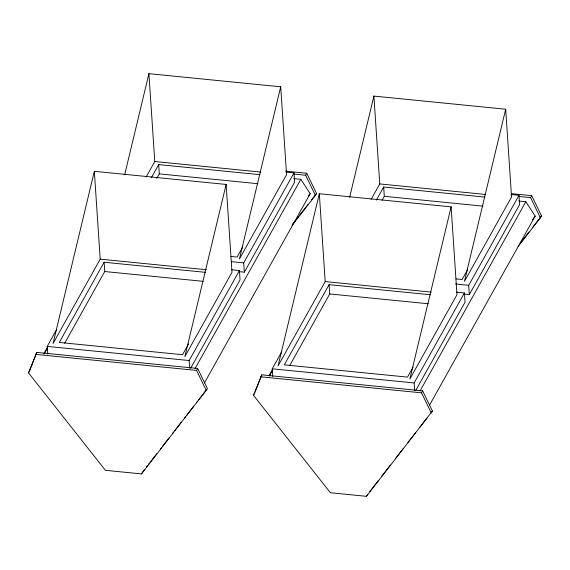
<?xml version="1.0" encoding="UTF-8"?>
<svg xmlns="http://www.w3.org/2000/svg" width="570" height="570" viewBox="0 0 570 570"><rect width="100%" height="100%" fill="white"/><g stroke="black" fill="none" stroke-linecap="round" stroke-linejoin="round"><path stroke-width="0.85" d="M94.342 171.314L53.074 343.482L100.206 259.151L94.342 171.314L226.133 184.445L231.997 272.282L184.865 356.613L226.133 184.445M124.652 174.897L148.912 73.672L280.704 86.804L286.567 174.641L239.436 258.972L280.704 86.804M319.328 193.736L278.06 365.904L325.192 281.573L319.328 193.736L451.119 206.867L456.983 294.704L409.851 379.036L451.119 206.867M349.638 197.313L373.899 96.088L505.69 109.219L511.554 197.056L464.429 281.388L505.69 109.219M28.5 372.88L36.786 352.417L197.662 368.448L207.423 388.626L141.481 473.912L105.407 470.314L28.5 372.88L29.234 371.569M29.604 370.913L36.786 352.417M253.486 395.302L261.772 374.832L422.648 390.863L432.416 411.048L366.474 496.328L330.393 492.736L253.486 395.302L255.218 391.718M255.837 390.108L261.772 374.832M47.738 353.991L47.224 346.389L56.765 329.325M43.755 353.906L47.659 346.923M44.389 353.649L47.424 348.22M146.127 176.985L154.776 161.51L148.912 73.672M205.35 272.325L104.118 262.236L59.294 342.435L182.542 354.711L188.57 343.917M151.364 177.705L158.688 164.595L259.92 174.677M64.659 343.24L104.737 271.527L104.118 262.236M156.722 178.51L159.308 173.886L158.688 164.595M242.713 247.045L237.113 257.07L230.95 256.45M189.646 368.135L189.14 360.532L239.429 270.558L231.491 269.767M239.044 271.648L244.331 272.175L243.711 262.884L293.999 172.91L286.069 172.119M190.629 368.27L240.048 279.849L239.429 270.558M244.331 272.175L294.619 182.201L293.999 172.91M195.011 368.655L300.825 179.322L293.735 178.617M206.326 390.6L196.557 370.422L197.662 368.448M291.983 225.52L315.41 195.41L305.648 175.232L306.745 173.259L285.534 171.142M141.481 473.912L144.217 469.837M204.381 383.011L310.201 193.679L300.825 179.322M315.41 195.41L316.514 193.444L306.745 173.259M272.724 376.414L272.218 368.811L281.751 351.747M269.183 375.545L272.645 369.339M269.375 376.065L272.845 369.859M371.113 199.4L379.762 183.925L373.899 96.088M430.336 294.74L329.104 284.658L284.288 364.85L407.529 377.126L413.129 367.108M376.35 200.12L383.674 187.01L484.913 197.099M289.645 365.655L329.724 293.949L329.104 284.658M382.142 200.156L384.294 196.301L383.674 187.01M467.699 269.46L462.099 279.485L455.936 278.873M414.639 390.55L414.126 382.947L464.415 292.973L456.484 292.182M464.03 294.07L469.324 294.597L468.704 285.306L518.985 195.332L511.055 194.541M415.616 390.692L465.034 302.264L464.415 292.973M469.324 294.597L519.605 204.623L518.985 195.332M419.997 391.077L525.811 201.737L518.721 201.032M431.312 413.015L421.551 392.837L422.648 390.863M518.059 246.532L540.396 217.833L530.634 197.647L531.739 195.674L511.404 193.65M366.474 496.328L367.572 494.354M429.374 405.434L535.187 216.101L525.811 201.737M540.396 217.833L541.5 215.859L531.739 195.674M292.538 224.245L295.26 220.747M297.44 217.947L298.53 216.543M299.62 215.147L307.793 204.644M311.605 199.742L316.514 193.444M146.397 467.037L147.488 465.64M148.578 464.236L149.668 462.84M150.758 461.436L156.75 453.734M160.569 448.832L161.659 447.436M162.749 446.032L169.283 437.632M172.553 433.435L173.643 432.032M174.734 430.635L181.274 422.235M184.537 418.031L185.628 416.634M186.718 415.231L193.8 406.132M196.529 402.627L197.619 401.23M198.709 399.827L206.882 389.331M520.795 242.464L528.967 231.962M532.779 227.06L541.5 215.859M369.752 491.554L378.473 480.353M381.743 476.157L390.457 464.949M395.359 458.651L402.99 448.854M407.892 442.548L415.523 432.751M419.883 427.151L427.507 417.347M431.326 412.445L432.416 411.048M308.555 195.774L310.201 193.679M532.451 219.585L535.187 216.101M294.156 174.085L305.648 175.232M519.142 196.508L530.634 197.647M154.776 161.51L260.918 172.083M379.762 183.925L485.02 194.413M159.308 173.886L257.904 183.704M384.294 196.301L482.89 206.126M231.37 261.659L243.711 262.884M455.48 283.988L468.704 285.306M100.206 259.151L206.347 269.731M325.192 281.573L431.333 292.146M104.737 271.527L203.333 281.352M329.724 293.949L428.319 303.767M47.224 346.389L189.14 360.532M272.218 368.811L414.126 382.947M35.682 354.39L196.557 370.422M260.668 376.806L421.551 392.837"/></g></svg>
